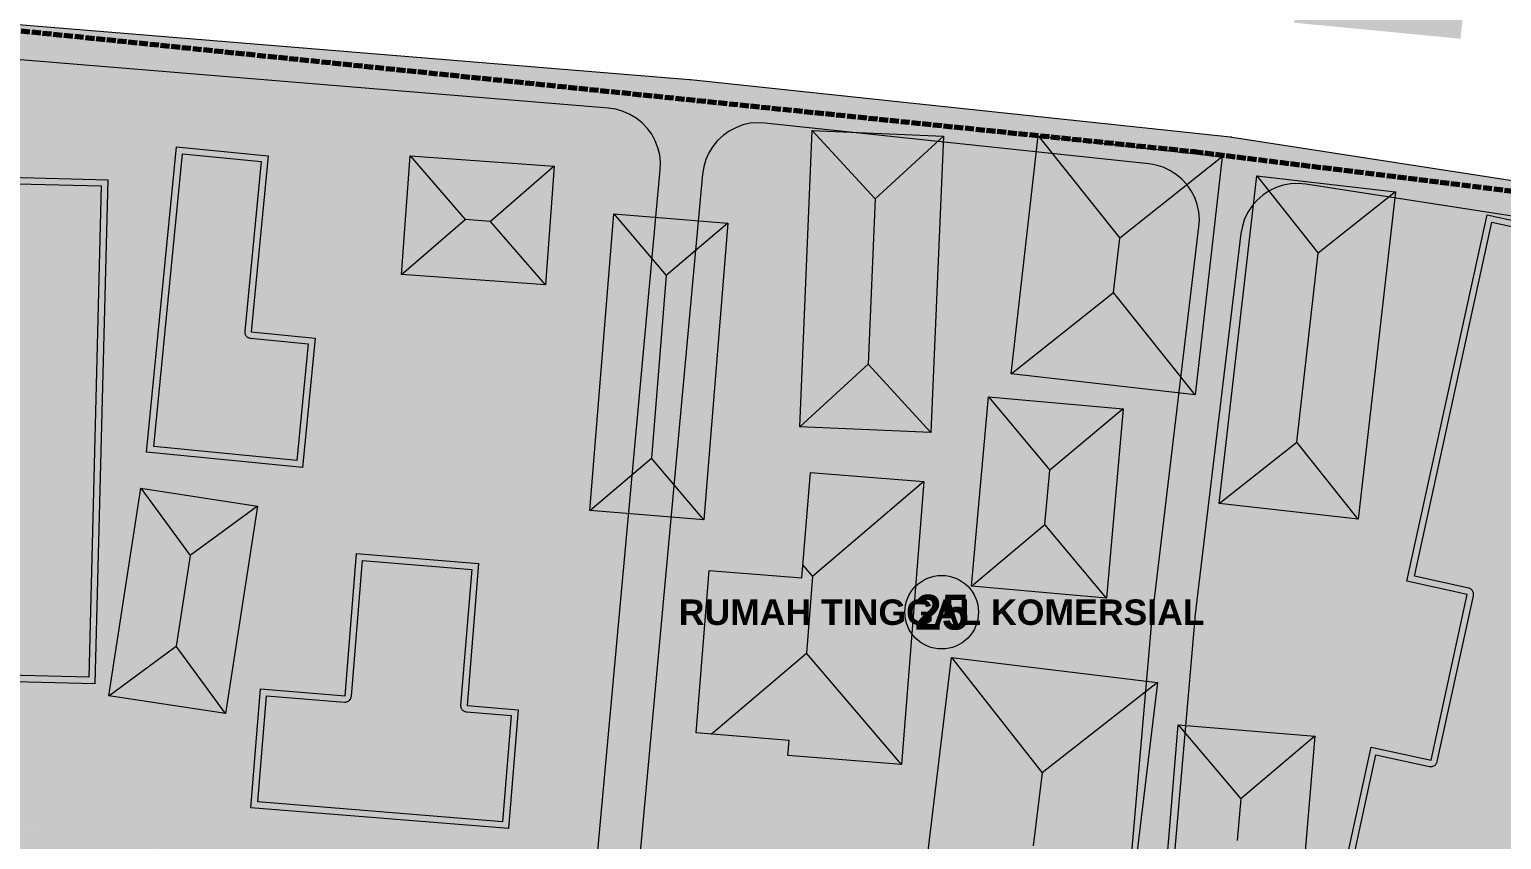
# Model space of a CAD drawing. Header units: metres. Extents: x 305859 to 307221, y 9155922 to 9156786.
# Drawn here: x 306920.5 to 307024.6, y 9156401.9 to 9156459.2 of the extents above; entities that cross this region are included whole.
import ezdxf
from ezdxf.enums import TextEntityAlignment as Align

# ---------------------------------------------------------------- set-up
doc = ezdxf.new("R2010")
doc.units = ezdxf.units.M
doc.linetypes.add('DASHED2', pattern=[0.762, 0.635, -0.127])
for name, color, linetype, lineweight, true_color in [('A-ALUR_PEDAGANG', 7, 'DASHED2', 50, 0xcd6914), ('B-BANGUNAN_CAMPURAN', 7, 'Continuous', 13, 0xe2a0be), ('B-BAYANGAN', 7, 'Continuous', 0, 0x76786c), ('B-DELINEASI', 7, 'DASHED2', 70, 0xc800c8), ('J-PERKERASAN_JALAN', 7, 'Continuous', 9, 0x989896), ('T-LABEL_ZONA', 7, 'Continuous', 0, 0x3c3c3c), ('T-NOMOR_ELEMEN', 7, 'Continuous', 18, 0x141414)]:
    doc.layers.add(name, color=color, linetype=linetype, lineweight=lineweight, true_color=true_color)
doc.layers.add('G-PERKERASAN', color=7, linetype='Continuous')
doc.layers.add('G-TANAH', color=7, linetype='Continuous')
doc.styles.add('ARIALB', font='arialbd.ttf')

msp = doc.modelspace()

# ---------------------------------------------------------------- hatches: boundary and pattern name
at = {"layer": 'A-ALUR_PEDAGANG', "true_color": 0xcd6914}
h = msp.add_hatch(color=32, dxfattribs=at)
h.dxf.hatch_style = 1
h.paths.add_polyline_path([(306964.6, 9156427), (306965.88, 9156423.27), (306962.65, 9156423.57)])
h = msp.add_hatch(color=32, dxfattribs=at)
h.dxf.hatch_style = 1
h.paths.add_polyline_path([(306963.85, 9156425.38), (306965.04, 9156425.27), (306964.49, 9156419.3), (306963.29, 9156419.41), (306963.85, 9156425.38)])
h = msp.add_hatch(color=32, dxfattribs=at)
h.dxf.hatch_style = 1
h.paths.add_polyline_path([(306963.01, 9156416.42), (306964.21, 9156416.31), (306963.65, 9156410.34), (306962.46, 9156410.45), (306963.01, 9156416.42)])
h = msp.add_hatch(color=32, dxfattribs=at)
h.dxf.hatch_style = 1
h.paths.add_polyline_path([(306962.18, 9156407.46), (306963.37, 9156407.35), (306962.82, 9156401.38), (306961.62, 9156401.49), (306962.18, 9156407.46)])
at = {"layer": 'B-BANGUNAN_CAMPURAN', "true_color": 0xcd81a5}
h = msp.add_hatch(color=233, dxfattribs=at)
h.dxf.hatch_style = 1
h.paths.add_polyline_path([(306975.86, 9156452.04), (306980.3, 9156447.21), (306979.8, 9156435.54), (306974.97, 9156431.11), (306974.97, 9156431.11), (306975.86, 9156452.04)])
at = {"layer": 'B-BANGUNAN_CAMPURAN', "true_color": 0xcb80a4}
h = msp.add_hatch(color=233, dxfattribs=at)
h.dxf.hatch_style = 1
h.paths.add_polyline_path([(306980.3, 9156447.21), (306975.86, 9156452.04), (306985.13, 9156451.64), (306980.3, 9156447.21)])
at = {"layer": 'B-BANGUNAN_CAMPURAN', "true_color": 0xa26682}
h = msp.add_hatch(color=225, dxfattribs=at)
h.dxf.hatch_style = 1
h.paths.add_polyline_path([(306979.8, 9156435.54), (306980.3, 9156447.21), (306985.13, 9156451.64), (306985.13, 9156451.64), (306984.23, 9156430.71), (306979.8, 9156435.54)])
at = {"layer": 'B-BANGUNAN_CAMPURAN', "true_color": 0xcf82a6}
h = msp.add_hatch(color=223, dxfattribs=at)
h.dxf.hatch_style = 1
h.paths.add_polyline_path([(306991.81, 9156451.67), (306991.81, 9156451.67), (306997.58, 9156444.43), (306997.14, 9156440.6), (306989.91, 9156434.84), (306991.81, 9156451.67)])
at = {"layer": 'B-BANGUNAN_CAMPURAN', "true_color": 0xca7fa2}
h = msp.add_hatch(color=233, dxfattribs=at)
h.dxf.hatch_style = 1
h.paths.add_polyline_path([(306997.58, 9156444.43), (306991.81, 9156451.67), (307004.81, 9156450.2), (307004.81, 9156450.2), (306997.58, 9156444.43)])
at = {"layer": 'B-BANGUNAN_CAMPURAN', "true_color": 0xb87494}
h = msp.add_hatch(color=233, dxfattribs=at)
h.dxf.hatch_style = 1
h.paths.add_polyline_path([(306940.73, 9156437.38), (306939.83, 9156428.23), (306935.3, 9156428.68), (306928.82, 9156429.31), (306930.94, 9156450.9), (306937.42, 9156450.27), (306936.2, 9156437.82), (306940.73, 9156437.38)])
at = {"layer": 'B-BANGUNAN_CAMPURAN', "true_color": 0xce82a5}
h = msp.add_hatch(color=233, dxfattribs=at)
h.dxf.hatch_style = 1
h.paths.add_polyline_path([(306951.34, 9156445.76), (306946.84, 9156441.87), (306947.45, 9156450.26), (306951.34, 9156445.76)])
at = {"layer": 'B-BANGUNAN_CAMPURAN', "true_color": 0xcb80a3}
h = msp.add_hatch(color=233, dxfattribs=at)
h.dxf.hatch_style = 1
h.paths.add_polyline_path([(306953.11, 9156445.63), (306951.34, 9156445.76), (306947.45, 9156450.26), (306947.45, 9156450.26), (306957.61, 9156449.52), (306953.11, 9156445.63)])
at = {"layer": 'B-BANGUNAN_CAMPURAN', "true_color": 0xa16582}
h = msp.add_hatch(color=225, dxfattribs=at)
h.dxf.hatch_style = 1
h.paths.add_polyline_path([(306953.11, 9156445.63), (306957.61, 9156449.52), (306957.61, 9156449.52), (306957, 9156441.13), (306953.11, 9156445.63)])
at = {"layer": 'B-BANGUNAN_CAMPURAN', "true_color": 0xa06581}
h = msp.add_hatch(color=225, dxfattribs=at)
h.dxf.hatch_style = 1
h.paths.add_polyline_path([(306997.14, 9156440.6), (306997.58, 9156444.43), (307004.81, 9156450.2), (307002.91, 9156433.37), (306997.14, 9156440.6)])
at = {"layer": 'B-BANGUNAN_CAMPURAN', "true_color": 0xb87494}
h = msp.add_hatch(color=233, dxfattribs=at)
h.dxf.hatch_style = 1
h.paths.add_polyline_path([(306926.07, 9156448.57), (306925.17, 9156412.94), (306913.8, 9156413.22), (306914.01, 9156421.49), (306910.43, 9156421.58), (306910.73, 9156433.5), (306902.58, 9156433.7), (306902.75, 9156440.28), (306910.9, 9156440.07), (306911.12, 9156448.95), (306914.7, 9156448.86), (306926.07, 9156448.57)])
at = {"layer": 'B-BANGUNAN_CAMPURAN', "true_color": 0xcf82a6}
h = msp.add_hatch(color=223, dxfattribs=at)
h.dxf.hatch_style = 1
h.paths.add_polyline_path([(307011.61, 9156443.38), (307010.09, 9156430.03), (307004.62, 9156425.69), (307007.27, 9156448.84), (307011.61, 9156443.38)])
at = {"layer": 'B-BANGUNAN_CAMPURAN', "true_color": 0xca7fa2}
h = msp.add_hatch(color=233, dxfattribs=at)
h.dxf.hatch_style = 1
h.paths.add_polyline_path([(307011.61, 9156443.38), (307007.27, 9156448.84), (307017.07, 9156447.72), (307011.61, 9156443.38)])
at = {"layer": 'B-BANGUNAN_CAMPURAN', "true_color": 0xa06581}
h = msp.add_hatch(color=225, dxfattribs=at)
h.dxf.hatch_style = 1
h.paths.add_polyline_path([(307014.43, 9156424.57), (307010.09, 9156430.03), (307011.61, 9156443.38), (307017.07, 9156447.72), (307017.07, 9156447.72), (307014.43, 9156424.57)])
at = {"layer": 'B-BANGUNAN_CAMPURAN', "true_color": 0xa46784}
h = msp.add_hatch(color=225, dxfattribs=at)
h.dxf.hatch_style = 1
h.paths.add_polyline_path([(306946.84, 9156441.87), (306946.84, 9156441.87), (306951.34, 9156445.76), (306953.11, 9156445.63), (306957, 9156441.13), (306946.84, 9156441.87)])
at = {"layer": 'B-BANGUNAN_CAMPURAN', "true_color": 0xce82a6}
h = msp.add_hatch(color=223, dxfattribs=at)
h.dxf.hatch_style = 1
h.paths.add_polyline_path([(306965.54, 9156441.8), (306964.5, 9156428.88), (306960.15, 9156425.18), (306960.15, 9156425.18), (306961.84, 9156446.15), (306965.54, 9156441.8)])
at = {"layer": 'B-BANGUNAN_CAMPURAN', "true_color": 0xcb80a3}
h = msp.add_hatch(color=233, dxfattribs=at)
h.dxf.hatch_style = 1
h.paths.add_polyline_path([(306965.54, 9156441.8), (306961.84, 9156446.15), (306961.84, 9156446.15), (306969.89, 9156445.5), (306965.54, 9156441.8)])
at = {"layer": 'B-BANGUNAN_CAMPURAN', "true_color": 0xa16581}
h = msp.add_hatch(color=225, dxfattribs=at)
h.dxf.hatch_style = 1
h.paths.add_polyline_path([(306968.2, 9156424.53), (306964.5, 9156428.88), (306965.54, 9156441.8), (306969.89, 9156445.5), (306968.2, 9156424.53)])
at = {"layer": 'B-BANGUNAN_CAMPURAN', "true_color": 0xb87494}
h = msp.add_hatch(color=233, dxfattribs=at)
h.dxf.hatch_style = 1
h.paths.add_polyline_path([(307040.93, 9156410.81), (307038.77, 9156400.96), (307029.84, 9156402.92), (307027.62, 9156392.76), (307022.04, 9156393.98), (307022.35, 9156395.4), (307012.94, 9156397.46), (307015.35, 9156408.47), (307019.58, 9156407.54), (307022.14, 9156419.26), (307017.87, 9156420.19), (307023.54, 9156446.1), (307033.56, 9156443.91), (307033.04, 9156441.56), (307043.62, 9156439.24), (307037.56, 9156411.55), (307040.93, 9156410.81)])
at = {"layer": 'B-BANGUNAN_CAMPURAN', "true_color": 0xa56885}
h = msp.add_hatch(color=225, dxfattribs=at)
h.dxf.hatch_style = 1
h.paths.add_polyline_path([(306997.14, 9156440.6), (307002.91, 9156433.37), (307002.91, 9156433.37), (306989.91, 9156434.84), (306997.14, 9156440.6)])
at = {"layer": 'B-BANGUNAN_CAMPURAN', "true_color": 0xa46783}
h = msp.add_hatch(color=225, dxfattribs=at)
h.dxf.hatch_style = 1
h.paths.add_polyline_path([(306979.8, 9156435.54), (306984.23, 9156430.71), (306974.97, 9156431.11), (306979.8, 9156435.54)])
at = {"layer": 'B-BANGUNAN_CAMPURAN', "true_color": 0xce82a6}
h = msp.add_hatch(color=223, dxfattribs=at)
h.dxf.hatch_style = 1
h.paths.add_polyline_path([(306988.3, 9156433.23), (306992.64, 9156428.04), (306992.3, 9156424.19), (306987.11, 9156419.85), (306988.3, 9156433.23)])
at = {"layer": 'B-BANGUNAN_CAMPURAN', "true_color": 0xca7fa3}
h = msp.add_hatch(color=233, dxfattribs=at)
h.dxf.hatch_style = 1
h.paths.add_polyline_path([(306992.64, 9156428.04), (306988.3, 9156433.23), (306997.83, 9156432.38), (306997.83, 9156432.38), (306992.64, 9156428.04)])
at = {"layer": 'B-BANGUNAN_CAMPURAN', "true_color": 0xa16581}
h = msp.add_hatch(color=225, dxfattribs=at)
h.dxf.hatch_style = 1
h.paths.add_polyline_path([(306992.3, 9156424.19), (306992.64, 9156428.04), (306997.83, 9156432.38), (306996.64, 9156419), (306992.3, 9156424.19)])
at = {"layer": 'B-BANGUNAN_CAMPURAN', "true_color": 0xa56885}
h = msp.add_hatch(color=225, dxfattribs=at)
h.dxf.hatch_style = 1
h.paths.add_polyline_path([(307010.09, 9156430.03), (307014.43, 9156424.57), (307004.62, 9156425.69), (307004.62, 9156425.69), (307010.09, 9156430.03)])
at = {"layer": 'B-BANGUNAN_CAMPURAN', "true_color": 0xa46784}
h = msp.add_hatch(color=225, dxfattribs=at)
h.dxf.hatch_style = 1
h.paths.add_polyline_path([(306964.5, 9156428.88), (306968.2, 9156424.53), (306960.15, 9156425.18), (306964.5, 9156428.88)])
at = {"layer": 'B-BANGUNAN_CAMPURAN', "true_color": 0xcd81a5}
h = msp.add_hatch(color=233, dxfattribs=at)
h.dxf.hatch_style = 1
h.paths.add_polyline_path([(306975.87, 9156420.53), (306975.2, 9156421.32), (306975.72, 9156427.88), (306983.74, 9156427.25), (306983.74, 9156427.25), (306975.87, 9156420.53)])
at = {"layer": 'B-BANGUNAN_CAMPURAN', "true_color": 0xcf82a7}
h = msp.add_hatch(color=223, dxfattribs=at)
h.dxf.hatch_style = 1
h.paths.add_polyline_path([(306931.89, 9156422.01), (306930.91, 9156415.6), (306926.15, 9156412.1), (306928.4, 9156426.77), (306931.89, 9156422.01)])
at = {"layer": 'B-BANGUNAN_CAMPURAN', "true_color": 0xc97ea2}
h = msp.add_hatch(color=233, dxfattribs=at)
h.dxf.hatch_style = 1
h.paths.add_polyline_path([(306931.89, 9156422.01), (306928.4, 9156426.77), (306928.4, 9156426.77), (306936.66, 9156425.5), (306931.89, 9156422.01)])
at = {"layer": 'B-BANGUNAN_CAMPURAN', "true_color": 0xa86987}
h = msp.add_hatch(color=225, dxfattribs=at)
h.dxf.hatch_style = 1
h.paths.add_polyline_path([(306975.44, 9156415.11), (306975.87, 9156420.53), (306983.74, 9156427.25), (306982.15, 9156407.24), (306982.15, 9156407.24), (306975.44, 9156415.11)])
at = {"layer": 'B-BANGUNAN_CAMPURAN', "true_color": 0xa06580}
h = msp.add_hatch(color=225, dxfattribs=at)
h.dxf.hatch_style = 1
h.paths.add_polyline_path([(306934.4, 9156410.83), (306934.4, 9156410.83), (306930.91, 9156415.6), (306931.89, 9156422.01), (306936.66, 9156425.5), (306934.4, 9156410.83)])
at = {"layer": 'B-BANGUNAN_CAMPURAN', "true_color": 0xa56884}
h = msp.add_hatch(color=225, dxfattribs=at)
h.dxf.hatch_style = 1
h.paths.add_polyline_path([(306992.3, 9156424.19), (306996.64, 9156419), (306996.64, 9156419), (306987.11, 9156419.85), (306992.3, 9156424.19)])
at = {"layer": 'B-BANGUNAN_CAMPURAN', "true_color": 0xb87494}
h = msp.add_hatch(color=233, dxfattribs=at)
h.dxf.hatch_style = 1
h.paths.add_polyline_path([(306952.28, 9156421.45), (306951.46, 9156411.4), (306955.07, 9156411.11), (306954.39, 9156402.7), (306936.18, 9156404.18), (306936.87, 9156412.59), (306942.84, 9156412.1), (306943.66, 9156422.15), (306952.28, 9156421.45)])
at = {"layer": 'B-BANGUNAN_CAMPURAN', "true_color": 0xd184a8}
h = msp.add_hatch(color=223, dxfattribs=at)
h.dxf.hatch_style = 1
h.paths.add_polyline_path([(306968.57, 9156420.94), (306975.13, 9156420.42), (306975.2, 9156421.32), (306975.87, 9156420.53), (306975.44, 9156415.11), (306968.72, 9156409.38), (306967.65, 9156409.47), (306968.57, 9156420.94)])
at = {"layer": 'B-BANGUNAN_CAMPURAN', "true_color": 0xa66985}
h = msp.add_hatch(color=225, dxfattribs=at)
h.dxf.hatch_style = 1
h.paths.add_polyline_path([(306930.91, 9156415.6), (306934.4, 9156410.83), (306926.15, 9156412.1), (306930.91, 9156415.6)])
at = {"layer": 'B-BANGUNAN_CAMPURAN', "true_color": 0xa86a87}
h = msp.add_hatch(color=225, dxfattribs=at)
h.dxf.hatch_style = 1
h.paths.add_polyline_path([(306975.44, 9156415.11), (306982.15, 9156407.24), (306974.14, 9156407.88), (306974.22, 9156408.94), (306968.72, 9156409.38), (306975.44, 9156415.11)])
at = {"layer": 'B-BANGUNAN_CAMPURAN', "true_color": 0xcf82a6}
h = msp.add_hatch(color=223, dxfattribs=at)
h.dxf.hatch_style = 1
h.paths.add_polyline_path([(306992.09, 9156406.64), (306991.47, 9156401.48), (306983.31, 9156395.08), (306985.69, 9156414.79), (306992.09, 9156406.64)])
at = {"layer": 'B-BANGUNAN_CAMPURAN', "true_color": 0xca7fa2}
h = msp.add_hatch(color=233, dxfattribs=at)
h.dxf.hatch_style = 1
h.paths.add_polyline_path([(306992.09, 9156406.64), (306985.69, 9156414.79), (307000.25, 9156413.04), (306992.09, 9156406.64)])
at = {"layer": 'B-BANGUNAN_CAMPURAN', "true_color": 0xa06581}
h = msp.add_hatch(color=225, dxfattribs=at)
h.dxf.hatch_style = 1
h.paths.add_polyline_path([(306997.87, 9156393.32), (306997.87, 9156393.32), (306991.47, 9156401.48), (306992.09, 9156406.64), (307000.25, 9156413.04), (306997.87, 9156393.32)])
at = {"layer": 'B-BANGUNAN_CAMPURAN', "true_color": 0xce82a6}
h = msp.add_hatch(color=223, dxfattribs=at)
h.dxf.hatch_style = 1
h.paths.add_polyline_path([(307001.7, 9156410.03), (307006.13, 9156404.81), (307005.89, 9156401.86), (307000.67, 9156397.43), (307000.67, 9156397.43), (307001.7, 9156410.03)])
at = {"layer": 'B-BANGUNAN_CAMPURAN', "true_color": 0xcb80a3}
h = msp.add_hatch(color=233, dxfattribs=at)
h.dxf.hatch_style = 1
h.paths.add_polyline_path([(307006.13, 9156404.81), (307001.7, 9156410.03), (307011.36, 9156409.24), (307006.13, 9156404.81)])
at = {"layer": 'B-BANGUNAN_CAMPURAN', "true_color": 0xa16581}
h = msp.add_hatch(color=225, dxfattribs=at)
h.dxf.hatch_style = 1
h.paths.add_polyline_path([(307005.89, 9156401.86), (307006.13, 9156404.81), (307011.36, 9156409.24), (307010.32, 9156396.63), (307005.89, 9156401.86)])
at = {"layer": 'B-BAYANGAN', "true_color": 0x76786c}
h = msp.add_hatch(color=8, dxfattribs=at)
h.dxf.hatch_style = 1
h.paths.add_polyline_path([(307022.37, 9156465.73), (307021.67, 9156458.54), (307009.9, 9156459.67), (307010.61, 9156466.87), (307022.37, 9156465.73)])
h = msp.add_hatch(color=8, dxfattribs=at)
h.dxf.hatch_style = 1
h.paths.add_polyline_path([(306986.03, 9156450.74), (306985.13, 9156429.81), (306975.87, 9156430.21), (306976.76, 9156451.14), (306986.03, 9156450.74)])
h = msp.add_hatch(color=8, dxfattribs=at)
h.dxf.hatch_style = 1
h.paths.add_polyline_path([(307005.71, 9156449.3), (307003.81, 9156432.47), (306990.81, 9156433.94), (306992.71, 9156450.77), (307005.71, 9156449.3)])
h = msp.add_hatch(color=8, dxfattribs=at)
h.dxf.hatch_style = 1
h.paths.add_polyline_path([(306941.63, 9156436.48), (306940.73, 9156427.33), (306936.2, 9156427.78), (306929.72, 9156428.41), (306931.84, 9156450), (306938.32, 9156449.37), (306937.1, 9156436.92), (306941.63, 9156436.48)])
h = msp.add_hatch(color=8, dxfattribs=at)
h.dxf.hatch_style = 1
h.paths.add_polyline_path([(306958.51, 9156448.62), (306957.9, 9156440.23), (306947.74, 9156440.97), (306948.35, 9156449.36), (306958.51, 9156448.62)])
h = msp.add_hatch(color=8, dxfattribs=at)
h.dxf.hatch_style = 1
h.paths.add_polyline_path([(306926.97, 9156447.67), (306926.07, 9156412.04), (306914.7, 9156412.32), (306914.91, 9156420.59), (306911.33, 9156420.68), (306911.63, 9156432.6), (306903.48, 9156432.8), (306903.65, 9156439.38), (306911.8, 9156439.17), (306912.02, 9156448.05), (306915.6, 9156447.96), (306926.97, 9156447.67)])
h = msp.add_hatch(color=8, dxfattribs=at)
h.dxf.hatch_style = 1
h.paths.add_polyline_path([(307017.97, 9156446.82), (307015.33, 9156423.67), (307005.52, 9156424.79), (307008.17, 9156447.94), (307017.97, 9156446.82)])
h = msp.add_hatch(color=8, dxfattribs=at)
h.dxf.hatch_style = 1
h.paths.add_polyline_path([(306970.79, 9156444.6), (306969.1, 9156423.63), (306961.05, 9156424.28), (306962.74, 9156445.25), (306970.79, 9156444.6)])
h = msp.add_hatch(color=8, dxfattribs=at)
h.dxf.hatch_style = 1
h.paths.add_polyline_path([(307041.83, 9156409.91), (307039.67, 9156400.06), (307030.74, 9156402.02), (307028.52, 9156391.86), (307022.94, 9156393.08), (307023.25, 9156394.5), (307013.84, 9156396.56), (307016.25, 9156407.57), (307020.48, 9156406.64), (307023.04, 9156418.36), (307018.77, 9156419.29), (307024.44, 9156445.2), (307034.46, 9156443.01), (307033.94, 9156440.66), (307044.52, 9156438.34), (307038.46, 9156410.65), (307041.83, 9156409.91)])
h = msp.add_hatch(color=8, dxfattribs=at)
h.dxf.hatch_style = 1
h.paths.add_polyline_path([(306998.73, 9156431.48), (306997.54, 9156418.1), (306988.01, 9156418.95), (306989.2, 9156432.33), (306998.73, 9156431.48)])
h = msp.add_hatch(color=8, dxfattribs=at)
h.dxf.hatch_style = 1
h.paths.add_polyline_path([(306984.64, 9156426.35), (306983.05, 9156406.34), (306975.04, 9156406.98), (306975.12, 9156408.04), (306968.55, 9156408.57), (306969.47, 9156420.04), (306976.03, 9156419.52), (306976.62, 9156426.98), (306984.64, 9156426.35)])
h = msp.add_hatch(color=8, dxfattribs=at)
h.dxf.hatch_style = 1
h.paths.add_polyline_path([(306937.56, 9156424.6), (306935.3, 9156409.93), (306927.05, 9156411.2), (306929.3, 9156425.87), (306937.56, 9156424.6)])
h = msp.add_hatch(color=8, dxfattribs=at)
h.dxf.hatch_style = 1
h.paths.add_polyline_path([(306953.18, 9156420.55), (306952.36, 9156410.5), (306955.97, 9156410.21), (306955.29, 9156401.8), (306937.08, 9156403.28), (306937.77, 9156411.69), (306943.74, 9156411.2), (306944.56, 9156421.25), (306953.18, 9156420.55)])
h = msp.add_hatch(color=8, dxfattribs=at)
h.dxf.hatch_style = 1
h.paths.add_polyline_path([(307001.15, 9156412.14), (306998.77, 9156392.42), (306984.21, 9156394.18), (306986.59, 9156413.89), (307001.15, 9156412.14)])
h = msp.add_hatch(color=8, dxfattribs=at)
h.dxf.hatch_style = 1
h.paths.add_polyline_path([(307012.26, 9156408.34), (307011.22, 9156395.73), (307001.57, 9156396.53), (307002.6, 9156409.13), (307012.26, 9156408.34)])
at = {"layer": 'G-PERKERASAN', "true_color": 0xe0ded9}
h = msp.add_hatch(color=254, dxfattribs=at)
h.dxf.hatch_style = 1
h.paths.add_polyline_path([(306908.99, 9156460.23), (306929.92, 9156458.07), (306929.92, 9156401.26), (306908.99, 9156405.14), (306908.99, 9156460.23)])
h = msp.add_hatch(color=254, dxfattribs=at)
h.dxf.hatch_style = 1
h.paths.add_polyline_path([(306943.75, 9156398.7), (306929.92, 9156401.26), (306929.92, 9156458.07), (306943.75, 9156456.65), (306943.75, 9156398.7)])
h = msp.add_hatch(color=254, dxfattribs=at)
h.dxf.hatch_style = 1
h.paths.add_polyline_path([(306955.79, 9156256.68), (306955.76, 9156256.21), (306955.76, 9156256.17), (306955.74, 9156256.05), (306955.73, 9156255.99), (306955.72, 9156255.93), (306955.7, 9156255.88), (306955.67, 9156255.83), (306955.64, 9156255.78), (306955.6, 9156255.74), (306955.57, 9156255.69), (306955.52, 9156255.66), (306955.48, 9156255.62), (306955.43, 9156255.59), (306955.37, 9156255.57), (306955.32, 9156255.55), (306955.26, 9156255.54), (306955.21, 9156255.53), (306955.15, 9156255.53), (306955.03, 9156255.53), (306954.99, 9156255.53), (306949.26, 9156255.9), (306949.22, 9156255.91), (306949.1, 9156255.92), (306949.04, 9156255.93), (306948.99, 9156255.95), (306948.93, 9156255.97), (306948.88, 9156256), (306948.83, 9156256.03), (306948.79, 9156256.06), (306948.75, 9156256.1), (306948.71, 9156256.14), (306948.67, 9156256.19), (306948.65, 9156256.24), (306948.62, 9156256.29), (306948.6, 9156256.35), (306948.59, 9156256.4), (306948.58, 9156256.46), (306948.58, 9156256.52), (306948.58, 9156256.64), (306948.58, 9156256.68), (306948.64, 9156257.55), (306943.75, 9156257.4), (306943.75, 9156390.96), (306964.32, 9156388), (306957.08, 9156277.74), (306984.02, 9156275.97), (306982.92, 9156259.27), (306983.01, 9156260.53), (306983.01, 9156260.54), (306983.01, 9156260.54), (306983.01, 9156260.55), (306983.01, 9156260.55), (306983.01, 9156260.56), (306983.02, 9156260.56), (306983.02, 9156260.57), (306983.02, 9156260.57), (306983.03, 9156260.57), (306983.03, 9156260.57), (306983.03, 9156260.58), (306983.04, 9156260.58), (306983.04, 9156260.58), (306983.05, 9156260.58), (306983.05, 9156260.58), (306990.47, 9156260.92), (306990.47, 9156260.92), (306990.47, 9156260.92), (306990.54, 9156263.44), (306990.91, 9156275.51), (306990.98, 9156277.56), (306964.49, 9156279.6), (306972.64, 9156393.35), (306943.75, 9156398.7), (306943.75, 9156456.65), (307002.84, 9156450.56), (307044.81, 9156445.34), (307040.22, 9156386.79), (307039.39, 9156370.93), (307039.39, 9156370.93), (307037.07, 9156326.51), (307034.81, 9156283.41), (307034.79, 9156283), (307033.55, 9156256.86), (307033.55, 9156224.8), (307008.36, 9156221.85), (306994.2, 9156219.78), (306994.2, 9156217.98), (306994.2, 9156214.25), (306990.23, 9156213.04), (306992.09, 9156233.61), (306978.78, 9156233.48), (306978.67, 9156244.62), (306991.67, 9156244.75), (306990.97, 9156249.05), (306990.97, 9156249.06), (306990.97, 9156249.1), (306990.97, 9156249.11), (306990.96, 9156249.13), (306990.96, 9156249.14), (306990.96, 9156249.18), (306990.96, 9156249.18), (306990.35, 9156254.34), (306990.34, 9156254.35), (306990.34, 9156254.43), (306990.33, 9156254.47), (306990.33, 9156254.63), (306990.33, 9156254.67), (306990.33, 9156254.75), (306990.33, 9156254.76), (306990.52, 9156259.01), (306982.91, 9156259.05), (306982.64, 9156254.91), (306954.8, 9156256.74), (306955.79, 9156256.68)])
at = {"layer": 'G-TANAH', "true_color": 0xddc498}
h = msp.add_hatch(color=31, dxfattribs=at)
h.dxf.hatch_style = 1
h.paths.add_polyline_path([(306990.91, 9156275.51), (306984.02, 9156275.97), (306957.08, 9156277.74), (306964.32, 9156388), (306887.26, 9156399.08), (306880.06, 9156289.5), (306871.51, 9156290), (306880.55, 9156410.4), (306972.64, 9156393.35), (306964.49, 9156279.6), (306990.98, 9156277.56), (306990.91, 9156275.51), (306990.91, 9156275.51), (306990.91, 9156275.51)])
at = {"layer": 'G-TANAH', "true_color": 0xba9c6e}
h = msp.add_hatch(dxfattribs=at)
h.set_pattern_fill('AR-SAND', color=33, scale=0.06)
h.paths.add_polyline_path([(306990.91, 9156275.51), (306984.02, 9156275.97), (306957.08, 9156277.74), (306964.32, 9156388), (306887.26, 9156399.08), (306880.06, 9156289.5), (306871.51, 9156290), (306880.55, 9156410.4), (306972.64, 9156393.35), (306964.49, 9156279.6), (306990.98, 9156277.56), (306990.91, 9156275.51), (306990.91, 9156275.51), (306990.91, 9156275.51)])
at = {"layer": 'J-PERKERASAN_JALAN', "true_color": 0xa8a8a6}
h = msp.add_hatch(color=253, dxfattribs=at)
h.dxf.hatch_style = 1
h.paths.add_polyline_path([(307070.13, 9156227.13), (307003.27, 9156220.31), (307002.75, 9156220.22), (307002.25, 9156220.06), (307001.77, 9156219.84), (307001.33, 9156219.56), (307000.92, 9156219.23), (307000.57, 9156218.84), (307000.26, 9156218.41), (307000.02, 9156217.94), (306999.84, 9156217.45), (306999.73, 9156216.93), (306999.68, 9156216.41), (306999.7, 9156215.88), (306999.9, 9156214.17), (306999.98, 9156213.67), (307000.14, 9156213.19), (307000.35, 9156212.73), (307000.61, 9156212.3), (307000.93, 9156211.9), (307001.3, 9156211.55), (307001.71, 9156211.25), (307002.15, 9156211.01), (307002.62, 9156210.82), (307003.11, 9156210.69), (307003.62, 9156210.63), (307004.12, 9156210.63), (307011.62, 9156211.1), (307011.66, 9156211.1), (307031.53, 9156212.6), (307031.68, 9156212.61), (307070.13, 9156216.92), (307070.13, 9156213.9), (307031.93, 9156209.62), (307031.89, 9156209.62), (307031.87, 9156209.62), (307031.84, 9156209.61), (307011.86, 9156208.11), (307011.85, 9156208.11), (306999.17, 9156207.31), (306998.94, 9156207.3), (306988.17, 9156207.06), (306982.25, 9156206.92), (306982.16, 9156206.92), (306982.08, 9156206.92), (306976.44, 9156206.54), (306975.25, 9156206.46), (306974.99, 9156206.44), (306968.26, 9156205.55), (306968.25, 9156205.55), (306968.2, 9156205.54), (306955.38, 9156204.17), (306955.35, 9156204.17), (306955.33, 9156204.16), (306934.27, 9156201.59), (306934.19, 9156201.58), (306908.98, 9156197.96), (306908.91, 9156197.95), (306908.87, 9156197.95), (306908.81, 9156197.94), (306880.13, 9156195.85), (306879.61, 9156195.78), (306879.11, 9156195.64), (306878.64, 9156195.44), (306878.19, 9156195.18), (306877.78, 9156194.86), (306877.41, 9156194.5), (306877.1, 9156194.08), (306876.84, 9156193.64), (306876.64, 9156193.16), (306876.5, 9156192.66), (306876.43, 9156192.14), (306876.75, 9156196.67), (306876.76, 9156196.86), (306876.81, 9156202.95), (306876.84, 9156202.44), (306876.93, 9156201.94), (306877.09, 9156201.46), (306877.3, 9156201), (306877.57, 9156200.57), (306877.9, 9156200.18), (306878.27, 9156199.83), (306878.68, 9156199.53), (306879.13, 9156199.29), (306879.6, 9156199.11), (306880.09, 9156198.98), (306880.6, 9156198.92), (306881.1, 9156198.93), (306908.43, 9156200.92), (306908.71, 9156200.95), (306928.85, 9156203.84), (306929.37, 9156203.95), (306929.88, 9156204.14), (306930.35, 9156204.38), (306930.79, 9156204.69), (306931.19, 9156205.06), (306931.53, 9156205.47), (306931.81, 9156205.93), (306932.03, 9156206.42), (306932.18, 9156206.94), (306932.26, 9156207.47), (306932.27, 9156208.01), (306929.73, 9156257.04), (306929.73, 9156257.14), (306929.74, 9156257.32), (306929.76, 9156257.47), (306929.8, 9156257.62), (306929.86, 9156257.76), (306929.92, 9156257.9), (306930.02, 9156258.05), (306930.08, 9156258.13), (306931.56, 9156260.01), (306931.62, 9156260.08), (306931.74, 9156260.21), (306931.85, 9156260.31), (306931.98, 9156260.39), (306932.11, 9156260.46), (306932.25, 9156260.52), (306932.41, 9156260.58), (306932.51, 9156260.6), (306934.98, 9156261.11), (306935.06, 9156261.13), (306935.23, 9156261.15), (306935.32, 9156261.15), (306949.5, 9156261.58), (306949.88, 9156267.29), (306954.97, 9156266.95), (306954.3, 9156256.77), (306954.3, 9156256.73), (306954.3, 9156256.68), (306954.31, 9156256.63), (306954.32, 9156256.58), (306954.34, 9156256.54), (306954.36, 9156256.49), (306954.39, 9156256.45), (306954.42, 9156256.41), (306954.45, 9156256.38), (306954.49, 9156256.34), (306954.53, 9156256.32), (306954.58, 9156256.29), (306954.62, 9156256.27), (306954.67, 9156256.26), (306954.71, 9156256.25), (306954.76, 9156256.24), (306955.16, 9156256.22), (306955.15, 9156256.13), (306955.03, 9156256.13), (306949.3, 9156256.5), (306949.18, 9156256.52), (306949.18, 9156256.64), (306949.3, 9156258.57), (306936.77, 9156258.19), (306936.24, 9156258.14), (306935.72, 9156258.02), (306935.23, 9156257.83), (306934.76, 9156257.58), (306934.33, 9156257.27), (306933.95, 9156256.9), (306933.61, 9156256.49), (306933.34, 9156256.04), (306933.13, 9156255.55), (306932.98, 9156255.04), (306932.9, 9156254.52), (306932.89, 9156253.99), (306935.22, 9156209.04), (306935.28, 9156208.54), (306935.4, 9156208.05), (306935.58, 9156207.58), (306935.82, 9156207.13), (306936.11, 9156206.72), (306936.46, 9156206.35), (306936.84, 9156206.03), (306937.27, 9156205.75), (306937.72, 9156205.54), (306938.2, 9156205.38), (306938.7, 9156205.28), (306939.2, 9156205.25), (306939.7, 9156205.28), (306949.46, 9156206.47), (306950.06, 9156206.54), (306950.36, 9156206.58), (306955, 9156207.15), (306955.02, 9156207.15), (306960.7, 9156207.76), (306960.7, 9156207.76), (306960.43, 9156207.75), (306960.82, 9156207.77), (306961.24, 9156207.81), (306961.24, 9156207.81), (306967.83, 9156208.52), (306967.93, 9156208.53), (306974.74, 9156209.43), (306974.81, 9156209.44), (306974.84, 9156209.44), (306974.9, 9156209.45), (306976.46, 9156209.55), (306977.2, 9156209.6), (306982, 9156209.92), (306982.06, 9156209.92), (306987.57, 9156210.04), (306987.66, 9156210.05), (306987.88, 9156210.05), (306992.94, 9156210.16), (306993.45, 9156210.21), (306993.95, 9156210.32), (306994.43, 9156210.49), (306994.89, 9156210.72), (306995.31, 9156211), (306995.69, 9156211.34), (306996.03, 9156211.73), (306996.31, 9156212.15), (306996.54, 9156212.61), (306996.71, 9156213.09), (306996.81, 9156213.59), (306996.85, 9156214.1), (306996.83, 9156214.61), (306996.12, 9156220.94), (306996.09, 9156221.13), (306991.57, 9156249.15), (306991.56, 9156249.19), (306991.56, 9156249.21), (306991.55, 9156249.25), (306990.94, 9156254.41), (306990.93, 9156254.49), (306990.93, 9156254.65), (306990.93, 9156254.73), (306991.14, 9156259.47), (306991.15, 9156259.6), (306991.15, 9156259.67), (306991.17, 9156259.8), (306998.81, 9156302.62), (306998.81, 9156302.63), (306999.09, 9156304.23), (306999.15, 9156304.84), (306999.2, 9156307.13), (306999.2, 9156307.22), (306999.15, 9156329.42), (306999.15, 9156329.45), (306999.38, 9156343.1), (306999.5, 9156349.88), (306999.47, 9156350.4), (306999.38, 9156350.9), (306999.23, 9156351.4), (306999.01, 9156351.86), (306998.74, 9156352.3), (306998.41, 9156352.7), (306998.03, 9156353.05), (306997.61, 9156353.35), (306997.15, 9156353.59), (306996.67, 9156353.77), (306996.17, 9156353.89), (306995.66, 9156353.95), (306962.67, 9156355.25), (306962.87, 9156358.24), (306995.59, 9156356.95), (306996.12, 9156356.96), (306996.64, 9156357.05), (306997.14, 9156357.2), (306997.62, 9156357.41), (306998.07, 9156357.69), (306998.48, 9156358.03), (306998.84, 9156358.41), (306999.15, 9156358.84), (306999.39, 9156359.3), (306999.58, 9156359.8), (306999.7, 9156360.31), (306999.75, 9156360.84), (307000.25, 9156378.73), (307000.25, 9156379.03), (307000.06, 9156383.04), (307000.01, 9156383.53), (306999.9, 9156384.01), (306999.73, 9156384.47), (306998.28, 9156387.76), (306998.22, 9156387.89), (306998.2, 9156387.96), (306998.16, 9156388.09), (306997.75, 9156389.52), (306997.73, 9156389.64), (306997.69, 9156389.88), (306997.68, 9156390), (306997.63, 9156391.47), (306997.63, 9156391.59), (306997.64, 9156391.65), (306997.64, 9156391.77), (306999.9, 9156417.88), (306999.91, 9156417.91), (306999.91, 9156417.93), (306999.91, 9156417.96), (307003.18, 9156445.25), (307003.21, 9156445.77), (307003.17, 9156446.3), (307003.06, 9156446.82), (307002.88, 9156447.31), (307002.64, 9156447.78), (307002.34, 9156448.22), (307001.98, 9156448.61), (307001.58, 9156448.95), (307001.13, 9156449.23), (307000.66, 9156449.45), (307000.15, 9156449.61), (306999.63, 9156449.7), (306972.51, 9156452.58), (306971.98, 9156452.6), (306971.46, 9156452.56), (306970.94, 9156452.44), (306970.45, 9156452.25), (306969.98, 9156452.01), (306969.55, 9156451.7), (306969.17, 9156451.34), (306968.83, 9156450.93), (306968.55, 9156450.48), (306968.34, 9156450), (306968.19, 9156449.49), (306968.1, 9156448.97), (306963.02, 9156393.62), (306962.96, 9156392.98), (306962.94, 9156392.86), (306962.71, 9156392.81), (306962.65, 9156392.8), (306962.15, 9156392.64), (306961.66, 9156392.42), (306961.58, 9156392.37), (306961.39, 9156392.26), (306961.26, 9156392.27), (306899.53, 9156397.82), (306887.33, 9156399.57), (306887.28, 9156399.57), (306887.24, 9156399.57), (306887.19, 9156399.57), (306887.14, 9156399.56), (306887.09, 9156399.55), (306887.05, 9156399.53), (306887.01, 9156399.51), (306886.97, 9156399.48), (306886.93, 9156399.45), (306886.89, 9156399.41), (306886.86, 9156399.38), (306886.84, 9156399.34), (306886.81, 9156399.29), (306886.79, 9156399.25), (306886.78, 9156399.2), (306886.77, 9156399.16), (306886.76, 9156399.11), (306885.85, 9156385.24), (306885.38, 9156384.87), (306884.88, 9156384.39), (306884.44, 9156383.86), (306884.05, 9156383.3), (306883.71, 9156382.7), (306883.44, 9156382.07), (306883.23, 9156381.41), (306883.09, 9156380.74), (306883.01, 9156380.06), (306884.35, 9156400.69), (306884.99, 9156406.25), (306884.96, 9156405.72), (306885.01, 9156405.19), (306885.12, 9156404.67), (306885.31, 9156404.17), (306885.55, 9156403.7), (306885.86, 9156403.27), (306886.22, 9156402.88), (306886.55, 9156402.61), (306887.68, 9156402.44), (306888.92, 9156402.13), (306890.12, 9156401.7), (306890.19, 9156401.67), (306956.19, 9156395.73), (306956.72, 9156395.72), (306957.24, 9156395.78), (306957.74, 9156395.9), (306958.23, 9156396.09), (306958.69, 9156396.34), (306959.11, 9156396.65), (306959.49, 9156397.01), (306959.82, 9156397.41), (306960.09, 9156397.86), (306960.31, 9156398.34), (306960.45, 9156398.84), (306960.54, 9156399.35), (306965.12, 9156449.27), (306965.13, 9156449.8), (306965.08, 9156450.32), (306964.95, 9156450.83), (306964.76, 9156451.32), (306964.51, 9156451.79), (306964.2, 9156452.21), (306963.83, 9156452.59), (306963.42, 9156452.92), (306962.97, 9156453.19), (306962.49, 9156453.4), (306961.98, 9156453.55), (306961.46, 9156453.62), (306894.95, 9156459.1), (306894.43, 9156459.11), (306893.93, 9156459.05), (306893.43, 9156458.93), (306892.95, 9156458.75), (306892.5, 9156458.51), (306892.08, 9156458.21), (306891.71, 9156457.86), (306891.38, 9156457.46), (306891.11, 9156457.03), (306890.89, 9156456.56), (306890.74, 9156456.07), (306890.64, 9156455.57), (306891.22, 9156460.57), (306891.24, 9156460.85), (306891.34, 9156465.67), (306891.36, 9156465.17), (306891.44, 9156464.68), (306891.59, 9156464.19), (306891.79, 9156463.74), (306892.05, 9156463.31), (306892.36, 9156462.91), (306892.72, 9156462.56), (306893.13, 9156462.26), (306893.56, 9156462.01), (306894.02, 9156461.81), (306894.51, 9156461.68), (306895.01, 9156461.6), (306967.19, 9156455.66), (306967.2, 9156455.66), (306967.25, 9156455.66), (307005.41, 9156451.6), (307005.46, 9156451.6), (307005.47, 9156451.59), (307005.52, 9156451.59), (307070.13, 9156441.59), (307070.13, 9156439.06), (307010.73, 9156448.25), (307010.2, 9156448.3), (307009.66, 9156448.27), (307009.14, 9156448.18), (307008.63, 9156448.01), (307008.15, 9156447.78), (307007.7, 9156447.49), (307007.3, 9156447.13), (307006.94, 9156446.73), (307006.65, 9156446.29), (307006.41, 9156445.81), (307006.25, 9156445.3), (307006.15, 9156444.77), (307002.9, 9156417.68), (307002.88, 9156417.55), (307000.65, 9156391.77), (307000.64, 9156391.3), (307000.66, 9156390.7), (307000.71, 9156390.22), (307000.81, 9156389.75), (307000.96, 9156389.21), (307001.15, 9156388.68), (307002.87, 9156384.78), (307002.9, 9156384.7), (307002.95, 9156384.54), (307002.98, 9156384.41), (307003.01, 9156384.25), (307003.01, 9156384.16), (307003.25, 9156379.09), (307003.25, 9156379.02), (307003.25, 9156378.79), (307003.25, 9156378.72), (307002.59, 9156355.22), (307002.59, 9156355.18), (307002.48, 9156348.44), (307002.5, 9156347.93), (307002.59, 9156347.42), (307002.75, 9156346.93), (307002.96, 9156346.46), (307003.24, 9156346.02), (307003.57, 9156345.62), (307003.95, 9156345.27), (307004.37, 9156344.97), (307004.83, 9156344.73), (307005.31, 9156344.55), (307005.81, 9156344.43), (307006.33, 9156344.38), (307016.31, 9156344.01), (307016.44, 9156344), (307016.44, 9156343.88), (307016.34, 9156341.14), (307016.33, 9156341.02), (307016.21, 9156341.01), (307006.43, 9156341.37), (307005.91, 9156341.36), (307005.38, 9156341.27), (307004.88, 9156341.12), (307004.39, 9156340.9), (307003.94, 9156340.62), (307003.54, 9156340.28), (307003.18, 9156339.89), (307002.87, 9156339.46), (307002.63, 9156338.99), (307002.45, 9156338.49), (307002.33, 9156337.97), (307002.29, 9156337.44), (307002.15, 9156329.47), (307002.15, 9156329.39), (307002.2, 9156307.18), (307002.2, 9156307.16), (307002.2, 9156307.12), (307002.14, 9156304.4), (307002.14, 9156304.32), (307002.13, 9156304.17), (307002.11, 9156304.09), (307001.77, 9156302.11), (306994.18, 9156259.57), (306994.12, 9156259.04), (306993.94, 9156255.01), (306993.97, 9156254.36), (306994.52, 9156249.7), (306994.54, 9156249.53), (306998.25, 9156226.6), (306998.36, 9156226.11), (306998.53, 9156225.63), (306998.76, 9156225.18), (306999.05, 9156224.77), (306999.38, 9156224.39), (306999.76, 9156224.06), (307000.18, 9156223.78), (307000.63, 9156223.55), (307001.1, 9156223.39), (307001.6, 9156223.28), (307002.1, 9156223.24), (307002.6, 9156223.25), (307070.13, 9156230.15), (307070.13, 9156227.13)])
at = {"layer": 'T-NOMOR_ELEMEN', "true_color": 0xffffff}
h = msp.add_hatch(color=7, dxfattribs=at)
h.dxf.hatch_style = 1
edge = h.paths.add_edge_path()
edge.add_arc((306985, 9156418), 2.6, 0, 360)

# ---------------------------------------------------------------- linework, layer by layer
at = {"layer": 'B-BANGUNAN_CAMPURAN', "color": 247, "lineweight": 9, "true_color": 0x653f51}
for p, q in [((306975.86, 9156452.04), (306980.3, 9156447.21)), ((306985.13, 9156451.64), (306980.3, 9156447.21)), ((306991.81, 9156451.67), (306997.58, 9156444.43)), ((306947.45, 9156450.26), (306951.34, 9156445.76)), ((306957.61, 9156449.52), (306953.11, 9156445.63)), ((307004.81, 9156450.2), (306997.58, 9156444.43)), ((307007.27, 9156448.84), (307011.61, 9156443.38)), ((306980.3, 9156447.21), (306979.8, 9156435.54)), ((307017.07, 9156447.72), (307011.61, 9156443.38)), ((306946.84, 9156441.87), (306951.34, 9156445.76)), ((306953.11, 9156445.63), (306951.34, 9156445.76)), ((306957, 9156441.13), (306953.11, 9156445.63)), ((306961.84, 9156446.15), (306965.54, 9156441.8)), ((306969.89, 9156445.5), (306965.54, 9156441.8)), ((306997.14, 9156440.6), (306997.58, 9156444.43)), ((307010.09, 9156430.03), (307011.61, 9156443.38)), ((306965.54, 9156441.8), (306964.5, 9156428.88)), ((306989.91, 9156434.84), (306997.14, 9156440.6)), ((307002.91, 9156433.37), (306997.14, 9156440.6)), ((306974.97, 9156431.11), (306979.8, 9156435.54)), ((306984.23, 9156430.71), (306979.8, 9156435.54)), ((306988.3, 9156433.23), (306992.64, 9156428.04)), ((306997.83, 9156432.38), (306992.64, 9156428.04)), ((307004.62, 9156425.69), (307010.09, 9156430.03)), ((307014.43, 9156424.57), (307010.09, 9156430.03)), ((306960.15, 9156425.18), (306964.5, 9156428.88)), ((306968.2, 9156424.53), (306964.5, 9156428.88)), ((306992.3, 9156424.19), (306992.64, 9156428.04)), ((306928.4, 9156426.77), (306931.89, 9156422.01)), ((306983.74, 9156427.25), (306975.87, 9156420.53)), ((306936.66, 9156425.5), (306931.89, 9156422.01)), ((306987.11, 9156419.85), (306992.3, 9156424.19)), ((306996.64, 9156419), (306992.3, 9156424.19)), ((306931.89, 9156422.01), (306930.91, 9156415.6)), ((306975.2, 9156421.32), (306975.87, 9156420.53)), ((306975.87, 9156420.53), (306975.44, 9156415.11)), ((306926.15, 9156412.1), (306930.91, 9156415.6)), ((306934.4, 9156410.83), (306930.91, 9156415.6)), ((306968.72, 9156409.38), (306975.44, 9156415.11)), ((306982.15, 9156407.24), (306975.44, 9156415.11)), ((306985.69, 9156414.79), (306992.09, 9156406.64)), ((307000.25, 9156413.04), (306992.09, 9156406.64)), ((307001.7, 9156410.03), (307006.13, 9156404.81)), ((307011.36, 9156409.24), (307006.13, 9156404.81)), ((306992.09, 9156406.64), (306991.47, 9156401.48)), ((307006.13, 9156404.81), (307005.89, 9156401.86))]:
    msp.add_line(p, q, dxfattribs=at)
at = {"layer": 'B-BANGUNAN_CAMPURAN', "color": 247, "lineweight": 13, "true_color": 0x653f51}
for points in [[(306985.13, 9156451.64), (306984.23, 9156430.71), (306974.97, 9156431.11), (306975.86, 9156452.04), (306985.13, 9156451.64)], [(307004.81, 9156450.2), (307002.91, 9156433.37), (306989.91, 9156434.84), (306991.81, 9156451.67), (307004.81, 9156450.2)], [(306940.73, 9156437.38), (306939.83, 9156428.23), (306935.3, 9156428.68), (306928.82, 9156429.31), (306930.94, 9156450.9), (306937.42, 9156450.27), (306936.2, 9156437.82), (306940.73, 9156437.38)], [(306957.61, 9156449.52), (306957, 9156441.13), (306946.84, 9156441.87), (306947.45, 9156450.26), (306957.61, 9156449.52)], [(306926.07, 9156448.57), (306925.17, 9156412.94), (306913.8, 9156413.22), (306914.01, 9156421.49), (306910.43, 9156421.58), (306910.73, 9156433.5), (306902.58, 9156433.7), (306902.75, 9156440.28), (306910.9, 9156440.07), (306911.12, 9156448.95), (306914.7, 9156448.86), (306926.07, 9156448.57)], [(307017.07, 9156447.72), (307014.43, 9156424.57), (307004.62, 9156425.69), (307007.27, 9156448.84), (307017.07, 9156447.72)], [(306969.89, 9156445.5), (306968.2, 9156424.53), (306960.15, 9156425.18), (306961.84, 9156446.15), (306969.89, 9156445.5)], [(307040.93, 9156410.81), (307038.77, 9156400.96), (307029.84, 9156402.92), (307027.62, 9156392.76), (307022.04, 9156393.98), (307022.35, 9156395.4), (307012.94, 9156397.46), (307015.35, 9156408.47), (307019.58, 9156407.54), (307022.14, 9156419.26), (307017.87, 9156420.19), (307023.54, 9156446.1), (307033.56, 9156443.91), (307033.04, 9156441.56), (307043.62, 9156439.24), (307037.56, 9156411.55), (307040.93, 9156410.81)], [(306997.83, 9156432.38), (306996.64, 9156419), (306987.11, 9156419.85), (306988.3, 9156433.23), (306997.83, 9156432.38)], [(306983.74, 9156427.25), (306982.15, 9156407.24), (306974.14, 9156407.88), (306974.22, 9156408.94), (306967.65, 9156409.47), (306968.57, 9156420.94), (306975.13, 9156420.42), (306975.72, 9156427.88), (306983.74, 9156427.25)], [(306936.66, 9156425.5), (306934.4, 9156410.83), (306926.15, 9156412.1), (306928.4, 9156426.77), (306936.66, 9156425.5)], [(306952.28, 9156421.45), (306951.46, 9156411.4), (306955.07, 9156411.11), (306954.39, 9156402.7), (306936.18, 9156404.18), (306936.87, 9156412.59), (306942.84, 9156412.1), (306943.66, 9156422.15), (306952.28, 9156421.45)], [(307000.25, 9156413.04), (306997.87, 9156393.32), (306983.31, 9156395.08), (306985.69, 9156414.79), (307000.25, 9156413.04)], [(307011.36, 9156409.24), (307010.32, 9156396.63), (307000.67, 9156397.43), (307001.7, 9156410.03), (307011.36, 9156409.24)]]:
    msp.add_lwpolyline(points, close=True, dxfattribs=at)
at = {"layer": 'B-BANGUNAN_CAMPURAN', "color": 223, "lineweight": 9, "true_color": 0xd988ae}
for points in [[(306940.23, 9156436.97), (306939.43, 9156428.72), (306935.34, 9156429.12), (306929.32, 9156429.71), (306931.35, 9156450.41), (306936.92, 9156449.86), (306935.75, 9156437.87), (306935.75, 9156437.82), (306935.75, 9156437.78), (306935.75, 9156437.73), (306935.77, 9156437.69), (306935.78, 9156437.65), (306935.8, 9156437.61), (306935.82, 9156437.57), (306935.85, 9156437.54), (306935.88, 9156437.5), (306935.91, 9156437.47), (306935.95, 9156437.45), (306935.98, 9156437.42), (306936.02, 9156437.41), (306936.07, 9156437.39), (306936.11, 9156437.38), (306936.15, 9156437.37), (306940.23, 9156436.97)], [(306951.8, 9156421.03), (306951.01, 9156411.44), (306951.01, 9156411.39), (306951.02, 9156411.35), (306951.02, 9156411.3), (306951.03, 9156411.26), (306951.05, 9156411.22), (306951.07, 9156411.18), (306951.09, 9156411.14), (306951.12, 9156411.11), (306951.15, 9156411.08), (306951.18, 9156411.05), (306951.22, 9156411.02), (306951.26, 9156411), (306951.3, 9156410.98), (306951.34, 9156410.97), (306951.38, 9156410.96), (306951.43, 9156410.95), (306954.59, 9156410.69), (306953.97, 9156403.18), (306936.67, 9156404.59), (306937.28, 9156412.1), (306942.8, 9156411.65), (306942.85, 9156411.65), (306942.89, 9156411.65), (306942.94, 9156411.66), (306942.98, 9156411.67), (306943.02, 9156411.69), (306943.06, 9156411.71), (306943.1, 9156411.73), (306943.13, 9156411.76), (306943.17, 9156411.79), (306943.19, 9156411.82), (306943.22, 9156411.86), (306943.24, 9156411.9), (306943.26, 9156411.94), (306943.27, 9156411.98), (306943.28, 9156412.02), (306943.29, 9156412.07), (306944.07, 9156421.66), (306951.8, 9156421.03)]]:
    msp.add_lwpolyline(points, close=True, dxfattribs=at)
for points in [[(306914.69, 9156448.41), (306925.61, 9156448.13), (306925.61, 9156448.13), (306924.73, 9156413.4), (306914.26, 9156413.66)], [(307013.48, 9156397.8), (307015.69, 9156407.93), (307019.48, 9156407.1), (307019.53, 9156407.09), (307019.57, 9156407.09), (307019.61, 9156407.09), (307019.66, 9156407.1), (307019.7, 9156407.11), (307019.74, 9156407.12), (307019.78, 9156407.14), (307019.82, 9156407.16), (307019.86, 9156407.19), (307019.89, 9156407.22), (307019.92, 9156407.25), (307019.95, 9156407.28), (307019.97, 9156407.32), (307019.99, 9156407.36), (307020.01, 9156407.4), (307020.02, 9156407.45), (307022.58, 9156419.16), (307022.59, 9156419.21), (307022.59, 9156419.25), (307022.59, 9156419.29), (307022.58, 9156419.34), (307022.57, 9156419.38), (307022.56, 9156419.42), (307022.54, 9156419.46), (307022.52, 9156419.5), (307022.49, 9156419.54), (307022.47, 9156419.57), (307022.43, 9156419.6), (307022.4, 9156419.63), (307022.36, 9156419.65), (307022.32, 9156419.67), (307022.28, 9156419.69), (307022.24, 9156419.7), (307018.41, 9156420.54), (307023.88, 9156445.57), (307033.02, 9156443.57)]]:
    msp.add_lwpolyline(points, dxfattribs=at)
at = {"layer": 'B-DELINEASI'}
msp.add_lwpolyline([(306369.46, 9156545.53), (306504.83, 9156523.08), (306572.18, 9156510.31), (306677.17, 9156490.28), (306781.81, 9156471.97), (306888.87, 9156462.3), (307002.84, 9156450.56), (307044.81, 9156445.34), (307040.22, 9156386.79)], dxfattribs=at)
at = {"layer": 'J-PERKERASAN_JALAN', "color": 8, "lineweight": 13, "true_color": 0x787876}
for points in [[(306895.01, 9156461.6), (306967.19, 9156455.66), (306967.2, 9156455.66), (306967.25, 9156455.66), (307005.41, 9156451.6), (307005.46, 9156451.6), (307005.47, 9156451.59), (307005.52, 9156451.59), (307106.21, 9156436)], [(306960.54, 9156399.35), (306965.12, 9156449.27), (306965.13, 9156449.8), (306965.08, 9156450.32), (306964.95, 9156450.83), (306964.76, 9156451.32), (306964.51, 9156451.79), (306964.2, 9156452.21), (306963.83, 9156452.59), (306963.42, 9156452.92), (306962.97, 9156453.19), (306962.49, 9156453.4), (306961.98, 9156453.55), (306961.46, 9156453.62), (306894.95, 9156459.1)], [(306997.64, 9156391.77), (306999.9, 9156417.88), (306999.91, 9156417.91), (306999.91, 9156417.93), (306999.91, 9156417.96), (307003.18, 9156445.25), (307003.21, 9156445.77), (307003.17, 9156446.3), (307003.06, 9156446.82), (307002.88, 9156447.31), (307002.64, 9156447.78), (307002.34, 9156448.22), (307001.98, 9156448.61), (307001.58, 9156448.95), (307001.13, 9156449.23), (307000.66, 9156449.45), (307000.15, 9156449.61), (306999.63, 9156449.7), (306972.51, 9156452.58), (306971.98, 9156452.6), (306971.46, 9156452.56), (306970.94, 9156452.44), (306970.45, 9156452.25), (306969.98, 9156452.01), (306969.55, 9156451.7), (306969.17, 9156451.34), (306968.83, 9156450.93), (306968.55, 9156450.48), (306968.34, 9156450), (306968.19, 9156449.49), (306968.1, 9156448.97), (306963.02, 9156393.62)], [(307100.93, 9156434.29), (307010.73, 9156448.25), (307010.2, 9156448.3), (307009.66, 9156448.27), (307009.14, 9156448.18), (307008.63, 9156448.01), (307008.15, 9156447.78), (307007.7, 9156447.49), (307007.3, 9156447.13), (307006.94, 9156446.73), (307006.65, 9156446.29), (307006.41, 9156445.81), (307006.25, 9156445.3), (307006.15, 9156444.77), (307002.9, 9156417.68), (307002.88, 9156417.55), (307000.65, 9156391.77)]]:
    msp.add_lwpolyline(points, dxfattribs=at)
at = {"layer": 'T-NOMOR_ELEMEN'}
msp.add_circle((306985, 9156418), 2.6, dxfattribs=at)

# ---------------------------------------------------------------- texts
at = {"layer": 'T-LABEL_ZONA', "color": 251, "true_color": 0x6e6456, "style": 'ARIALB'}
msp.add_text('RUMAH TINGGAL KOMERSIAL', height=1.8, dxfattribs=at).set_placement((306985, 9156418), align=Align.MIDDLE_CENTER)
at = {"layer": 'T-NOMOR_ELEMEN', "style": 'ARIALB'}
msp.add_text('25', height=2.47, dxfattribs=at).set_placement((306985, 9156418), align=Align.MIDDLE_CENTER)

doc.saveas('drawing.dxf')
